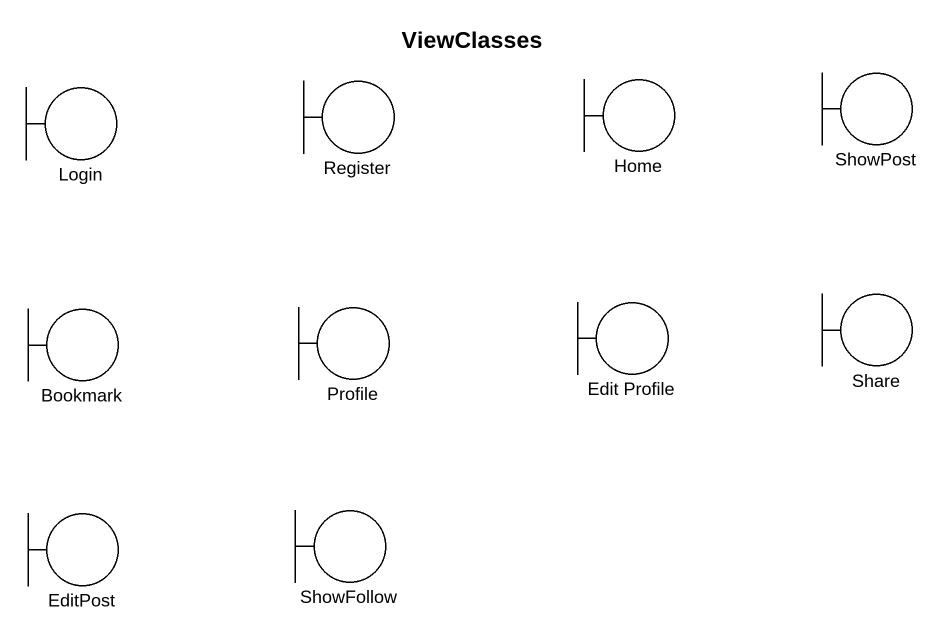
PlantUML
@startuml
title ViewClasses
boundary Login
boundary Register
boundary Home
boundary ShowPost
boundary Bookmark
boundary Profile
boundary "Edit Profile" as Edit_Profile
boundary Share
boundary EditPost
boundary ShowFollow
@enduml
